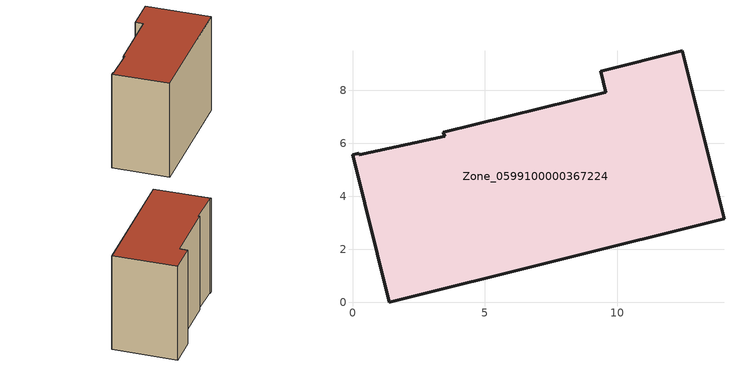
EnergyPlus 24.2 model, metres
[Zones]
Zone_0599100000367224
 floor ground (C_G): 0,5.56 0.24,5.61 0.25,5.56 3.48,6.26 3.43,6.41 9.57,7.93 9.37,8.72 12.44,9.48 14.03,3.16 1.39,0 z0
 wall outside (C_F): 14.03,3.16 12.44,9.48 9.37,8.72 9.57,7.93 3.43,6.41 3.48,6.26 0.25,5.56 0.24,5.61 0,5.56 1.39,0 14.03,3.16 z0:10.28
 roof outside (C_R): 3.48,6.26 0.25,5.56 0.24,5.61 0,5.56 1.39,0 14.03,3.16 12.44,9.48 9.37,8.72 9.57,7.93 3.43,6.41 z10.28
[BUILDING]
Pand.0599100000367224: North Axis=0; Terrain=City; Loads Convergence Tolerance Value=0.04; Temperature Convergence Tolerance Value=0.4; Solar Distribution=FullExterior; Maximum Number of Warmup Days=25; Minimum Number of Warmup Days=1
[Site:Location]
Rotterdam.The.Hague.AP_ZH_NLD Design_Conditions: Latitude=51.96; Longitude=4.45; Time Zone=1; Elevation=-4.5
[SITE:GROUNDTEMPERATURE:BUILDINGSURFACE]
18, 18, 18, 18, 18, 18, 18, 18, 18, 18, 18, 18
[MATERIAL] Thermal Absorptance=0.9; Solar Absorptance=0.7; Visible Absorptance=0.7
Name | Roughness | Thickness | Conductivity | Density | Specific Heat
G.TC.1992-2005 | MediumSmooth | 0.15 | 0.06 | 540 | 1210
F.TC.1992-2005 | Rough | 0.3 | 0.12 | 1920 | 840
R.TC.1992-2005 | MediumRough | 0.2 | 0.08 | 1500 | 1000
[CONSTRUCTION]
C_G: G.TC.1992-2005
C_F: F.TC.1992-2005
C_R: R.TC.1992-2005
[ZONE]
Zone_0599100000367224: Type=1; Multiplier=1; Ceiling Height=Autocalculate; Volume=Autocalculate; Floor Area=autocalculate; Part of Total Floor Area=Yes
[ZONEINFILTRATION:DESIGNFLOWRATE]
Infil_Zone_0599100000367224: Zone or ZoneList or Space or SpaceList=Zone_0599100000367224; Schedule=AlwaysOn; Design Flow Rate Calculation Method=Flow/Area; Flow Rate per Floor Area=0.0015; Constant Term Coefficient=1; Temperature Term Coefficient=0; Velocity Term Coefficient=0; Velocity Squared Term Coefficient=0
[HVACTEMPLATE:ZONE:IDEALLOADSAIRSYSTEM]
Zone_0599100000367224: Maximum Heating Supply Air Temperature=50; Minimum Cooling Supply Air Temperature=13; Maximum Heating Supply Air Humidity Ratio=0.0156; Minimum Cooling Supply Air Humidity Ratio=0.0077; Heating Limit=NoLimit; Cooling Limit=NoLimit; Dehumidification Control Type=ConstantSensibleHeatRatio; Cooling Sensible Heat Ratio=0.7; Dehumidification Setpoint=60; Humidification Control Type=None; Humidification Setpoint=30; Outdoor Air Method=None; Outdoor Air Flow Rate per Person=0.00944; Outdoor Air Flow Rate per Zone Floor Area=0; Outdoor Air Flow Rate per Zone=0; Demand Controlled Ventilation Type=None; Outdoor Air Economizer Type=NoEconomizer; Heat Recovery Type=None; Sensible Heat Recovery Effectiveness=0.7; Latent Heat Recovery Effectiveness=0.65
[ZONECONTROL:THERMOSTAT]
ThermostatControl_Zone_0599100000367224: Zone or ZoneList=Zone_0599100000367224; Control Type Schedule=DualSetpointControlType; Control 1=Thermostat_Zone_0599100000367224; Temperature Difference Between Cutout And Setpoint=0
[THERMOSTATSETPOINT:DUALSETPOINT]
Thermostat_Zone_0599100000367224: Heating Setpoint Temperature Schedule=HeatingSetpoint_Zone_0599100000367224; Cooling Setpoint Temperature Schedule=CoolingSetpoint_Zone_0599100000367224
[SCHEDULE:COMPACT]
HeatingSetpoint_Zone_0599100000367224: Through: 12/31, For: AllDays, Until: 24:00, 21
CoolingSetpoint_Zone_0599100000367224: Through: 12/31, For: AllDays, Until: 24:00, 24
DualSetpointControlType: Through: 12/31, For: AllDays, Until: 24:00, 4
AlwaysOn: Through: 12/31, For: AllDays, Until: 24:00, 1
